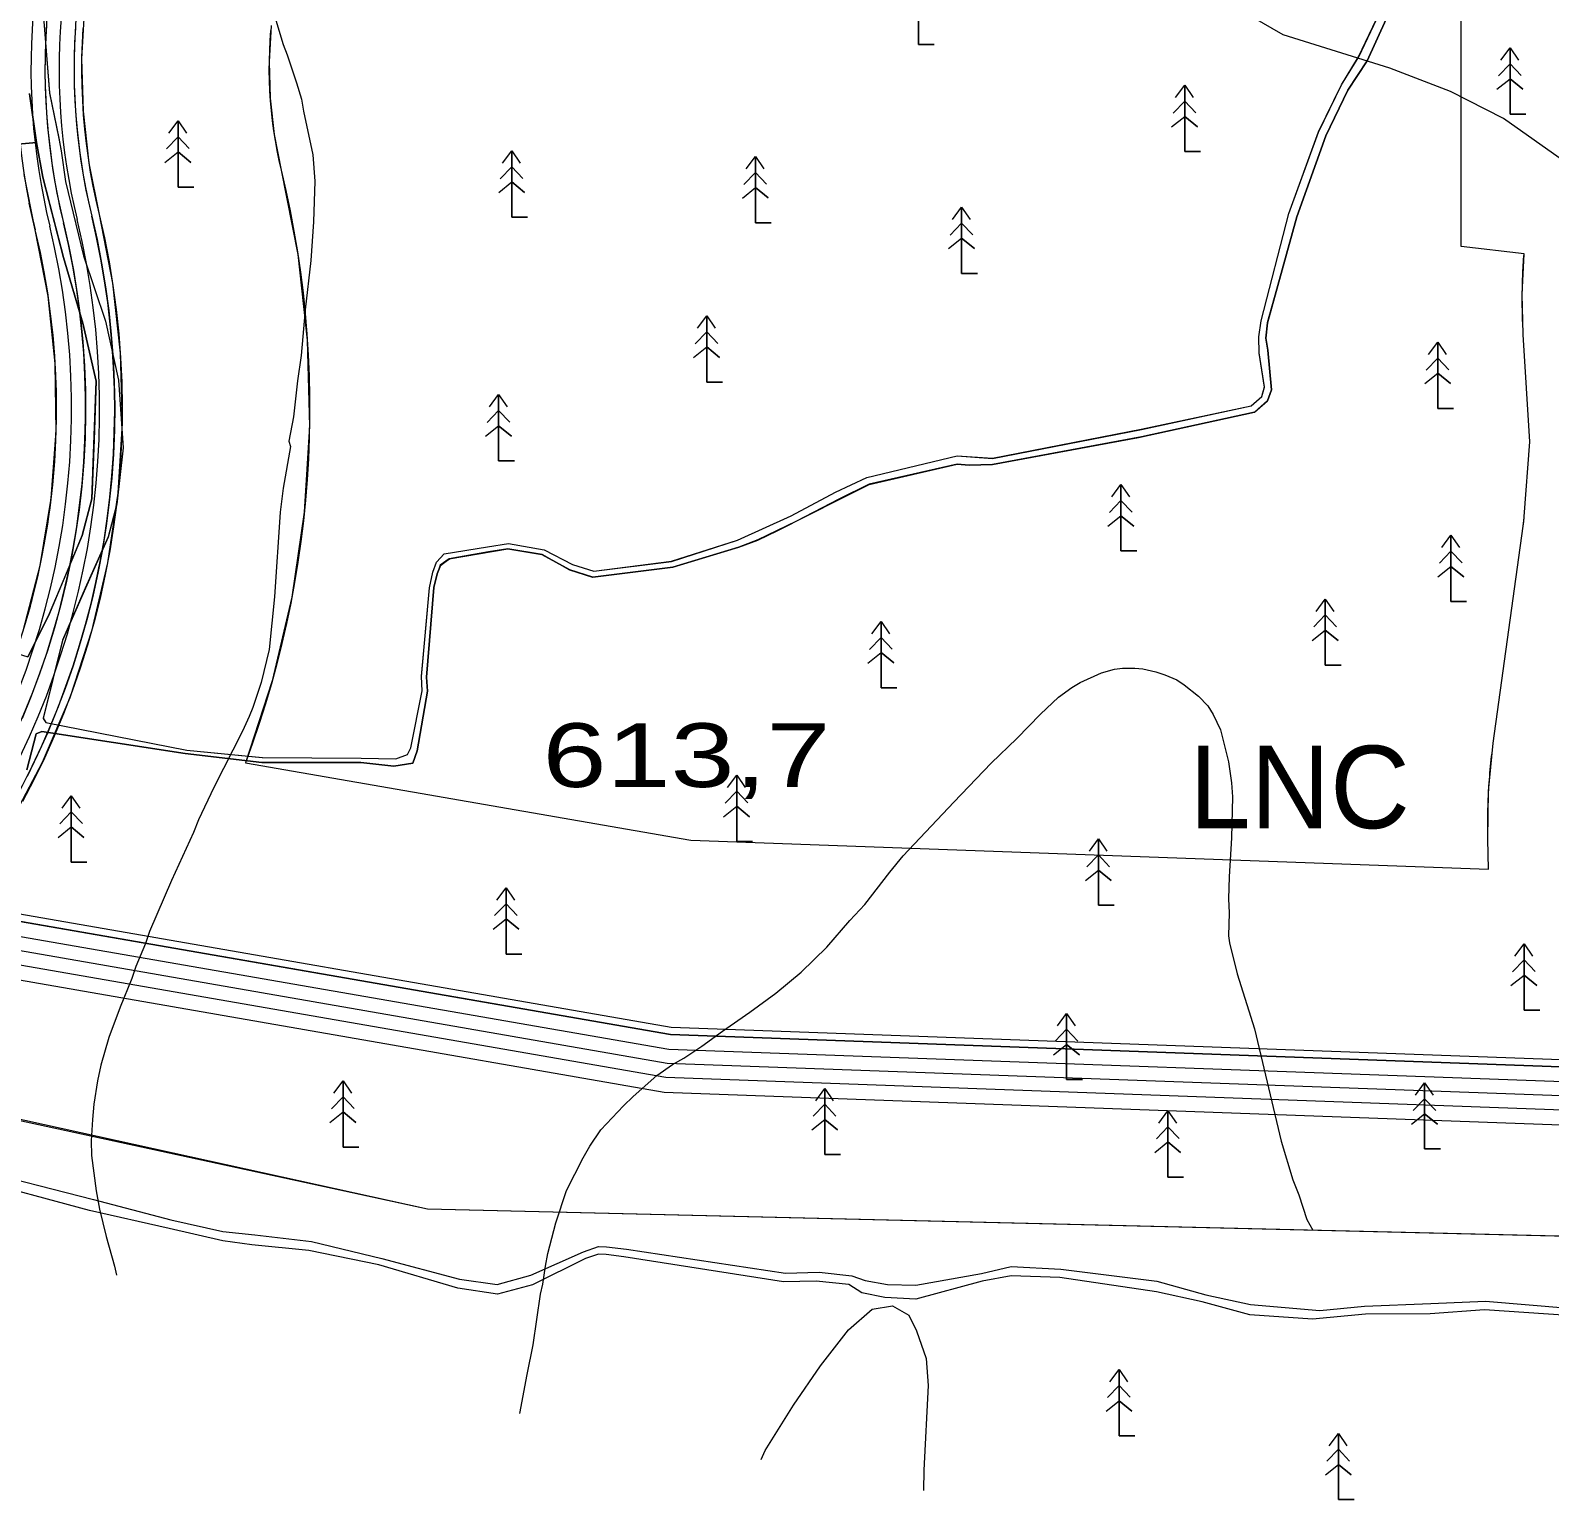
# Model space of a CAD drawing. Header units: metres. Extents: x 532950 to 537618, y 1849954 to 1853119.
# Drawn here: x 534192.4 to 534597.6, y 1850297.9 to 1850689.7 of the extents above; entities that cross this region are included whole.
import ezdxf

# ---------------------------------------------------------------- set-up
doc = ezdxf.new("R2010")
doc.units = ezdxf.units.M
doc.header["$LTSCALE"] = 3.1
for name, color, linetype, lineweight in [('11', 7, 'Continuous', 13), ('31', 7, 'Continuous', 13), ('46', 7, 'Continuous', 13), ('52', 7, 'Continuous', 13), ('53', 7, 'Continuous', 13), ('54', 7, 'Continuous', 13), ('55', 7, 'Continuous', 13), ('58', 7, 'Continuous', 13), ('60', 7, 'Continuous', 13)]:
    doc.layers.add(name, color=color, linetype=linetype, lineweight=lineweight)

msp = doc.modelspace()

# ---------------------------------------------------------------- linework, layer by layer
at = {"layer": '11'}
for points in [[(534196.62, 1850690.9), (534196.41, 1850686.83), (534196.29, 1850682.76), (534196.26, 1850678.69), (534196.33, 1850674.62), (534196.5, 1850670.55), (534196.76, 1850666.49), (534197.11, 1850662.43), (534197.55, 1850658.39), (534198.1, 1850654.35), (534198.73, 1850650.33), (534199.46, 1850646.32), (534200.28, 1850642.34), (534201.19, 1850638.37), (534202.61, 1850632.1), (534203.83, 1850625.8), (534204.86, 1850619.46), (534205.7, 1850613.09), (534206.34, 1850606.7), (534206.79, 1850600.29), (534207.04, 1850593.87), (534207.09, 1850587.45), (534206.95, 1850581.03), (534206.61, 1850574.62), (534206.08, 1850568.22), (534205.35, 1850561.84), (534204.42, 1850555.48), (534203.3, 1850549.15), (534201.99, 1850542.87), (534200.49, 1850536.62), (534198.8, 1850530.43), (534196.91, 1850524.29), (534194.84, 1850518.21), (534192.59, 1850512.19), (534190.15, 1850506.25)], [(534644.88, 1850403.96), (534362.25, 1850414.19), (534159.5, 1850449.49)]]:
    msp.add_lwpolyline(points, dxfattribs=at)
at = {"layer": '31'}
for points in [[(534262.34, 1850837.19), (534221.5, 1850749.54), (534216.15, 1850736.67), (534211.9, 1850723.4), (534208.79, 1850709.82), (534206.82, 1850696.02), (534206.03, 1850682.11), (534206.41, 1850668.18), (534207.96, 1850654.33), (534210.67, 1850640.66), (534214.3, 1850622.3), (534216.35, 1850603.69), (534216.81, 1850584.97), (534215.68, 1850566.28), (534212.96, 1850547.75), (534208.68, 1850529.53), (534202.86, 1850511.73), (534195.54, 1850494.5), (534186.79, 1850477.94)], [(534256.58, 1850691.07), (534256.02, 1850681.36), (534256.29, 1850671.64), (534257.37, 1850661.98), (534259.26, 1850652.44), (534263.71, 1850629.93), (534266.23, 1850607.12), (534266.81, 1850584.19), (534265.43, 1850561.28), (534262.11, 1850538.58), (534256.88, 1850516.24), (534249.77, 1850494.42), (534368.48, 1850473.75), (534581.32, 1850466.05), (534581.12, 1850474.06), (534581.32, 1850486.88), (534582.56, 1850499.63), (534590.52, 1850557.5), (534590.68, 1850558.79), (534590.8, 1850560.08), (534592.27, 1850580.03), (534590.57, 1850608.66), (534590.29, 1850619.4), (534590.75, 1850630.14), (534573.98, 1850632.08), (534573.98, 1850749.34)], [(534590.6, 1850558.12), (534590.62, 1850558.21), (534590.63, 1850558.3), (534590.64, 1850558.39), (534590.65, 1850558.48), (534590.66, 1850558.57), (534590.67, 1850558.66), (534590.68, 1850558.74), (534590.69, 1850558.83), (534590.69, 1850558.92), (534590.7, 1850559.01), (534590.71, 1850559.1), (534590.72, 1850559.19), (534590.73, 1850559.28), (534590.74, 1850559.37), (534590.75, 1850559.46), (534590.75, 1850559.55), (534590.76, 1850559.63), (534590.77, 1850559.72), (534590.78, 1850559.81), (534590.78, 1850559.9), (534590.79, 1850559.99), (534590.8, 1850560.08), (534592.27, 1850580.03), (534590.57, 1850608.66), (534590.53, 1850609.4), (534590.49, 1850610.14), (534590.45, 1850610.88), (534590.42, 1850611.62), (534590.39, 1850612.36), (534590.37, 1850613.1), (534590.35, 1850613.85), (534590.33, 1850614.59), (534590.31, 1850615.33), (534590.3, 1850616.07), (534590.29, 1850616.81), (534590.29, 1850617.55), (534590.29, 1850618.29), (534590.29, 1850619.03), (534590.3, 1850619.77), (534590.31, 1850620.52), (534590.32, 1850621.26), (534590.34, 1850622), (534590.36, 1850622.74), (534590.38, 1850623.48), (534590.41, 1850624.22), (534590.44, 1850624.96), (534590.47, 1850625.7), (534590.51, 1850626.44), (534590.55, 1850627.18), (534590.59, 1850627.92), (534590.64, 1850628.66), (534590.69, 1850629.4), (534590.75, 1850630.14), (534573.98, 1850632.08), (534573.98, 1850749.34)], [(534206.35, 1850690.27), (534206.15, 1850686.43), (534206.04, 1850682.59), (534206.01, 1850678.75), (534206.08, 1850674.9), (534206.23, 1850671.06), (534206.48, 1850667.22), (534206.81, 1850663.39), (534207.23, 1850659.57), (534207.74, 1850655.76), (534208.34, 1850651.96), (534209.03, 1850648.18), (534209.8, 1850644.41), (534210.67, 1850640.66), (534212.1, 1850634.37), (534213.34, 1850628.03), (534214.39, 1850621.66), (534215.26, 1850615.26), (534215.94, 1850608.84), (534216.43, 1850602.4), (534216.74, 1850595.95), (534216.85, 1850589.49), (534216.77, 1850583.03), (534216.5, 1850576.58), (534216.05, 1850570.14), (534215.4, 1850563.71), (534214.57, 1850557.31), (534213.54, 1850550.93), (534212.34, 1850544.59), (534210.94, 1850538.28), (534209.36, 1850532.02), (534207.6, 1850525.81), (534205.65, 1850519.65), (534203.53, 1850513.55), (534201.23, 1850507.51), (534198.75, 1850501.55), (534196.09, 1850495.66), (534193.27, 1850489.86), (534190.27, 1850484.13)], [(534256.45, 1850689.74), (534256.25, 1850687.06), (534256.11, 1850684.38), (534256.03, 1850681.7), (534256.01, 1850679.02), (534256.06, 1850676.33), (534256.17, 1850673.65), (534256.34, 1850670.97), (534256.57, 1850668.3), (534256.86, 1850665.63), (534257.22, 1850662.97), (534257.64, 1850660.32), (534258.12, 1850657.68), (534258.66, 1850655.05), (534259.26, 1850652.44), (534260.51, 1850647.04), (534261.65, 1850641.62), (534262.67, 1850636.18), (534263.59, 1850630.71), (534264.39, 1850625.23), (534265.08, 1850619.73), (534265.66, 1850614.22), (534266.12, 1850608.7), (534266.47, 1850603.17), (534266.71, 1850597.64), (534266.83, 1850592.1), (534266.84, 1850586.56), (534266.73, 1850581.02), (534266.52, 1850575.49), (534266.18, 1850569.96), (534265.74, 1850564.43), (534265.18, 1850558.92), (534264.51, 1850553.42), (534263.72, 1850547.94), (534262.82, 1850542.47), (534261.81, 1850537.02), (534260.69, 1850531.6), (534259.46, 1850526.2), (534258.12, 1850520.82), (534256.67, 1850515.48), (534255.1, 1850510.16), (534253.43, 1850504.88), (534251.65, 1850499.63), (534249.77, 1850494.42), (534368.48, 1850473.75), (534581.32, 1850466.05), (534581.12, 1850474.06), (534581.1, 1850474.95), (534581.09, 1850475.83), (534581.08, 1850476.72), (534581.07, 1850477.6), (534581.07, 1850478.48), (534581.08, 1850479.37), (534581.09, 1850480.25), (534581.1, 1850481.14), (534581.12, 1850482.02), (534581.15, 1850482.9), (534581.18, 1850483.79), (534581.21, 1850484.67), (534581.25, 1850485.55), (534581.3, 1850486.44), (534581.35, 1850487.32), (534581.4, 1850488.2), (534581.46, 1850489.08), (534581.53, 1850489.97), (534581.6, 1850490.85), (534581.67, 1850491.73), (534581.75, 1850492.61), (534581.83, 1850493.49), (534581.92, 1850494.37), (534582.01, 1850495.25), (534582.11, 1850496.13), (534582.22, 1850497), (534582.33, 1850497.88), (534582.44, 1850498.76), (534582.56, 1850499.63), (534590.52, 1850557.5), (534590.54, 1850557.59), (534590.55, 1850557.68), (534590.56, 1850557.77), (534590.57, 1850557.86), (534590.58, 1850557.95), (534590.59, 1850558.03), (534590.6, 1850558.12)], [(534179.24, 1850455.95), (534363.26, 1850423.91), (534625.04, 1850414.43)], [(534179.24, 1850455.95), (534363.26, 1850423.91), (534625.04, 1850414.43), (534625.5, 1850414.43), (534625.96, 1850414.45), (534626.41, 1850414.5), (534626.87, 1850414.58), (534627.31, 1850414.68), (534627.76, 1850414.8), (534628.19, 1850414.96), (534628.61, 1850415.13), (534629.02, 1850415.33)]]:
    msp.add_lwpolyline(points, dxfattribs=at)
at = {"layer": '46'}
for points in [[(534190.46, 1850529.58), (534194.97, 1850547.05), (534197.91, 1850564.85), (534199.26, 1850582.84), (534198.99, 1850600.89), (534197.12, 1850618.83), (534193.66, 1850636.54), (534190.71, 1850651.29)], [(534152.05, 1850407.66), (534298.25, 1850375.42), (534637.36, 1850367.35), (534637.06, 1850387), (534637, 1850387.89), (534636.87, 1850388.77), (534636.66, 1850389.64), (534636.37, 1850390.48), (534636.01, 1850391.3), (534635.57, 1850392.08), (534635.07, 1850392.82), (534634.51, 1850393.51), (534633.88, 1850394.15), (534633.2, 1850394.73), (534632.47, 1850395.25), (534631.7, 1850395.7), (534630.89, 1850396.08), (534630.05, 1850396.38), (534629.19, 1850396.61), (534628.31, 1850396.76), (534627.42, 1850396.84), (534361.44, 1850406.46), (534169.5, 1850439.89)]]:
    msp.add_lwpolyline(points, dxfattribs=at)
at = {"layer": '52'}
msp.add_line((534362.64, 1850417.93), (534171.88, 1850451.14), dxfattribs=at)
for points in [[(534630.36, 1850400.73), (534361.86, 1850410.45), (534166.93, 1850444.39)], [(534628.21, 1850408.31), (534362.64, 1850417.93)]]:
    msp.add_lwpolyline(points, dxfattribs=at)
for centre, radius, start, end in [((534371.5, 1850679.64), 178.99, 155.0158, 193.6218), ((534371.5, 1850679.64), 171.49, 155.0158, 193.6218), ((533997.06, 1850588.9), 213.79, 323.1399, 13.6218), ((533997.06, 1850588.9), 206.29, 322.6619, 13.6218)]:
    msp.add_arc(centre, radius, start, end, dxfattribs=at)
at = {"layer": '53'}
msp.add_line((534363.06, 1850421.91), (534178.89, 1850453.98), dxfattribs=at)
for points in [[(534627.42, 1850396.84), (534361.44, 1850406.46), (534169.5, 1850439.89)], [(534627.42, 1850396.84), (534361.44, 1850406.46), (534169.5, 1850439.89)], [(534624.97, 1850412.43), (534363.06, 1850421.91)], [(534152.05, 1850407.66), (534298.25, 1850375.42), (534637.36, 1850367.35)]]:
    msp.add_lwpolyline(points, dxfattribs=at)
for centre, radius, start, end in [((534371.5, 1850679.64), 182.99, 155.0158, 193.6218), ((534371.5, 1850679.64), 167.49, 155.0158, 193.6218), ((533997.06, 1850588.9), 217.79, 324.7985, 13.6218), ((533997.06, 1850588.9), 202.29, 322.4981, 13.6218)]:
    msp.add_arc(centre, radius, start, end, dxfattribs=at)
at = {"layer": '54'}
for centre, radius, start, end in [((534371.5, 1850679.64), 175.24, 155.0158, 193.6218), ((533997.06, 1850588.9), 210.04, 322.8111, 13.6218)]:
    msp.add_arc(centre, radius, start, end, dxfattribs=at)
at = {"layer": '55'}
for p, q in [((534429.25, 1850703.59), (534429.25, 1850685.92)), ((534429.25, 1850685.92), (534433.45, 1850685.92)), ((534587.02, 1850685.09), (534587.02, 1850667.42)), ((534583.96, 1850677.65), (534587.02, 1850680.85)), ((534590, 1850677.71), (534587.02, 1850680.85)), ((534500.25, 1850675.09), (534500.25, 1850657.42)), ((534583.54, 1850674.02), (534587.02, 1850676.8)), ((534590.43, 1850674.03), (534587.02, 1850676.8)), ((534497.19, 1850667.65), (534500.25, 1850670.84)), ((534503.23, 1850667.71), (534500.25, 1850670.84)), ((534496.77, 1850664.02), (534500.25, 1850666.8)), ((534503.66, 1850664.03), (534500.25, 1850666.8)), ((534587.02, 1850667.42), (534591.22, 1850667.42)), ((534231.75, 1850665.59), (534231.75, 1850647.92)), ((534228.69, 1850658.15), (534231.75, 1850661.34)), ((534234.73, 1850658.21), (534231.75, 1850661.34)), ((534228.27, 1850654.52), (534231.75, 1850657.3)), ((534235.16, 1850654.53), (534231.75, 1850657.3)), ((534320.75, 1850657.59), (534320.75, 1850639.92)), ((534385.75, 1850656.09), (534385.75, 1850638.42)), ((534500.25, 1850657.42), (534504.45, 1850657.42)), ((534317.69, 1850650.15), (534320.75, 1850653.34)), ((534323.73, 1850650.21), (534320.75, 1850653.34)), ((534382.69, 1850648.65), (534385.75, 1850651.84)), ((534388.73, 1850648.71), (534385.75, 1850651.84)), ((534231.75, 1850647.92), (534235.95, 1850647.92)), ((534317.27, 1850646.52), (534320.75, 1850649.3)), ((534324.16, 1850646.53), (534320.75, 1850649.3)), ((534382.27, 1850645.02), (534385.75, 1850647.8)), ((534389.16, 1850645.03), (534385.75, 1850647.8)), ((534440.75, 1850642.59), (534440.75, 1850624.92)), ((534320.75, 1850639.92), (534324.95, 1850639.92)), ((534385.75, 1850638.42), (534389.95, 1850638.42)), ((534437.69, 1850635.15), (534440.75, 1850638.34)), ((534443.73, 1850635.21), (534440.75, 1850638.34)), ((534437.27, 1850631.52), (534440.75, 1850634.3)), ((534444.16, 1850631.53), (534440.75, 1850634.3)), ((534440.75, 1850624.92), (534444.95, 1850624.92)), ((534372.75, 1850613.59), (534372.75, 1850595.92)), ((534369.69, 1850606.15), (534372.75, 1850609.34)), ((534375.73, 1850606.21), (534372.75, 1850609.34)), ((534567.75, 1850606.59), (534567.75, 1850588.92)), ((534369.27, 1850602.52), (534372.75, 1850605.3)), ((534376.16, 1850602.53), (534372.75, 1850605.3)), ((534564.69, 1850599.15), (534567.75, 1850602.34)), ((534570.73, 1850599.21), (534567.75, 1850602.34)), ((534564.27, 1850595.52), (534567.75, 1850598.3)), ((534571.16, 1850595.53), (534567.75, 1850598.3)), ((534372.75, 1850595.92), (534376.95, 1850595.92)), ((534317.25, 1850592.59), (534317.25, 1850574.92)), ((534314.19, 1850585.15), (534317.25, 1850588.34)), ((534320.23, 1850585.21), (534317.25, 1850588.34)), ((534567.75, 1850588.92), (534571.95, 1850588.92)), ((534313.77, 1850581.52), (534317.25, 1850584.3)), ((534320.66, 1850581.53), (534317.25, 1850584.3)), ((534317.25, 1850574.92), (534321.45, 1850574.92)), ((534483.25, 1850568.59), (534483.25, 1850550.92)), ((534480.19, 1850561.15), (534483.25, 1850564.34)), ((534486.23, 1850561.21), (534483.25, 1850564.34)), ((534479.77, 1850557.52), (534483.25, 1850560.3)), ((534486.66, 1850557.53), (534483.25, 1850560.3)), ((534571.25, 1850555.09), (534571.25, 1850537.42)), ((534483.25, 1850550.92), (534487.45, 1850550.92)), ((534568.19, 1850547.65), (534571.25, 1850550.84)), ((534574.23, 1850547.71), (534571.25, 1850550.84)), ((534567.77, 1850544.02), (534571.25, 1850546.8)), ((534574.66, 1850544.03), (534571.25, 1850546.8)), ((534537.75, 1850538.09), (534537.75, 1850520.42)), ((534571.25, 1850537.42), (534575.45, 1850537.42)), ((534534.69, 1850530.65), (534537.75, 1850533.84)), ((534540.73, 1850530.71), (534537.75, 1850533.84)), ((534419.25, 1850532.09), (534419.25, 1850514.42)), ((534534.27, 1850527.02), (534537.75, 1850529.8)), ((534541.16, 1850527.03), (534537.75, 1850529.8)), ((534416.19, 1850524.65), (534419.25, 1850527.84)), ((534422.23, 1850524.71), (534419.25, 1850527.84)), ((534415.77, 1850521.02), (534419.25, 1850523.8)), ((534422.66, 1850521.03), (534419.25, 1850523.8)), ((534537.75, 1850520.42), (534541.95, 1850520.42)), ((534419.25, 1850514.42), (534423.45, 1850514.42)), ((534380.75, 1850491.09), (534380.75, 1850473.42)), ((534203.25, 1850485.59), (534203.25, 1850467.92)), ((534377.69, 1850483.65), (534380.75, 1850486.84)), ((534383.73, 1850483.71), (534380.75, 1850486.84)), ((534200.19, 1850478.15), (534203.25, 1850481.34)), ((534206.23, 1850478.21), (534203.25, 1850481.34)), ((534377.27, 1850480.02), (534380.75, 1850482.8)), ((534384.16, 1850480.03), (534380.75, 1850482.8)), ((534199.77, 1850474.52), (534203.25, 1850477.3)), ((534206.66, 1850474.53), (534203.25, 1850477.3)), ((534380.75, 1850473.42), (534384.95, 1850473.42)), ((534477.25, 1850474.09), (534477.25, 1850456.42)), ((534203.25, 1850467.92), (534207.45, 1850467.92)), ((534474.19, 1850466.65), (534477.25, 1850469.84)), ((534480.23, 1850466.71), (534477.25, 1850469.84)), ((534473.77, 1850463.02), (534477.25, 1850465.8)), ((534480.66, 1850463.03), (534477.25, 1850465.8)), ((534319.25, 1850461.09), (534319.25, 1850443.42)), ((534316.19, 1850453.65), (534319.25, 1850456.84)), ((534322.23, 1850453.71), (534319.25, 1850456.84)), ((534477.25, 1850456.42), (534481.45, 1850456.42)), ((534315.77, 1850450.02), (534319.25, 1850452.8)), ((534322.66, 1850450.03), (534319.25, 1850452.8)), ((534590.75, 1850446.09), (534590.75, 1850428.42)), ((534319.25, 1850443.42), (534323.45, 1850443.42)), ((534587.69, 1850438.65), (534590.75, 1850441.84)), ((534593.73, 1850438.71), (534590.75, 1850441.84)), ((534587.27, 1850435.02), (534590.75, 1850437.8)), ((534594.16, 1850435.03), (534590.75, 1850437.8)), ((534468.75, 1850427.59), (534468.75, 1850409.92)), ((534590.75, 1850428.42), (534594.95, 1850428.42)), ((534465.69, 1850420.15), (534468.75, 1850423.34)), ((534471.73, 1850420.21), (534468.75, 1850423.34)), ((534465.27, 1850416.52), (534468.75, 1850419.3)), ((534472.16, 1850416.53), (534468.75, 1850419.3)), ((534275.75, 1850409.59), (534275.75, 1850391.92)), ((534404.25, 1850407.59), (534404.25, 1850389.92)), ((534468.75, 1850409.92), (534472.95, 1850409.92)), ((534564.25, 1850409.09), (534564.25, 1850391.42)), ((534272.69, 1850402.15), (534275.75, 1850405.34)), ((534278.73, 1850402.21), (534275.75, 1850405.34)), ((534401.19, 1850400.15), (534404.25, 1850403.34)), ((534407.23, 1850400.21), (534404.25, 1850403.34)), ((534561.19, 1850401.65), (534564.25, 1850404.84)), ((534567.23, 1850401.71), (534564.25, 1850404.84)), ((534272.27, 1850398.52), (534275.75, 1850401.3)), ((534279.16, 1850398.53), (534275.75, 1850401.3)), ((534400.77, 1850396.52), (534404.25, 1850399.3)), ((534407.66, 1850396.53), (534404.25, 1850399.3)), ((534495.75, 1850401.59), (534495.75, 1850383.92)), ((534560.77, 1850398.02), (534564.25, 1850400.8)), ((534567.66, 1850398.03), (534564.25, 1850400.8)), ((534492.69, 1850394.15), (534495.75, 1850397.34)), ((534498.73, 1850394.21), (534495.75, 1850397.34)), ((534275.75, 1850391.92), (534279.95, 1850391.92)), ((534492.27, 1850390.52), (534495.75, 1850393.3)), ((534499.16, 1850390.53), (534495.75, 1850393.3)), ((534564.25, 1850391.42), (534568.45, 1850391.42)), ((534404.25, 1850389.92), (534408.45, 1850389.92)), ((534495.75, 1850383.92), (534499.95, 1850383.92)), ((534482.75, 1850332.59), (534482.75, 1850314.92)), ((534479.69, 1850325.15), (534482.75, 1850328.34)), ((534485.73, 1850325.21), (534482.75, 1850328.34)), ((534479.27, 1850321.52), (534482.75, 1850324.3)), ((534486.16, 1850321.53), (534482.75, 1850324.3)), ((534482.75, 1850314.92), (534486.95, 1850314.92)), ((534541.25, 1850315.59), (534541.25, 1850297.92)), ((534538.19, 1850308.15), (534541.25, 1850311.34)), ((534544.23, 1850308.21), (534541.25, 1850311.34)), ((534537.77, 1850304.52), (534541.25, 1850307.3)), ((534544.66, 1850304.53), (534541.25, 1850307.3)), ((534541.25, 1850297.92), (534545.45, 1850297.92))]:
    msp.add_line(p, q, dxfattribs=at)
for points in [[(534237.23, 1850772.44), (534231.32, 1850765.91), (534229.11, 1850763.93), (534217.14, 1850755.89), (534209.61, 1850747.17), (534208.65, 1850745.27), (534204.8, 1850737.33), (534198.25, 1850711.74), (534195.91, 1850698.79), (534195.97, 1850692.11), (534197.44, 1850673.05), (534199.94, 1850660.96)], [(534559.05, 1850703.93), (534548.88, 1850681.65), (534543.75, 1850673.85), (534537.92, 1850661.68), (534530.14, 1850640.04), (534522.29, 1850611.75), (534521.91, 1850607.68), (534522.45, 1850604.47), (534523.38, 1850593.9), (534522.33, 1850591), (534518.85, 1850587.9), (534488.73, 1850581.36), (534449.01, 1850573.97), (534442.78, 1850573.82), (534439.53, 1850574.07), (534416.07, 1850568.69), (534408.04, 1850564.69), (534396.7, 1850558.84), (534386.41, 1850553.84), (534381.31, 1850551.9), (534363.72, 1850546.6), (534342.37, 1850543.87), (534336.24, 1850545.85), (534328.82, 1850549.99), (534319.74, 1850551.49), (534314.58, 1850550.68), (534304.1, 1850548.76), (534301.7, 1850547.09), (534300.88, 1850544.84), (534299.95, 1850541.18), (534297.97, 1850517.27), (534298.29, 1850513.57), (534295.51, 1850497.6), (534294.37, 1850494.3), (534289.3, 1850493.51), (534280.49, 1850494.51), (534254.12, 1850494.51), (534233.61, 1850496.85), (534195.38, 1850502.79), (534193.93, 1850502.14), (534191.42, 1850492.54)], [(534559.06, 1850703.9), (534548.89, 1850681.62), (534543.76, 1850673.82), (534537.93, 1850661.65), (534530.15, 1850640.01), (534522.3, 1850611.72), (534521.92, 1850607.65), (534522.46, 1850604.44), (534523.39, 1850593.87), (534522.34, 1850590.97), (534518.86, 1850587.87), (534488.74, 1850581.33), (534449.02, 1850573.94), (534442.79, 1850573.79), (534439.54, 1850574.04), (534416.08, 1850568.66), (534408.05, 1850564.66), (534396.71, 1850558.81), (534386.42, 1850553.81), (534381.32, 1850551.87), (534363.73, 1850546.57), (534342.38, 1850543.84), (534336.25, 1850545.82), (534328.83, 1850549.96), (534319.75, 1850551.46), (534314.59, 1850550.65), (534304.11, 1850548.73), (534301.71, 1850547.06), (534300.89, 1850544.81), (534299.96, 1850541.15), (534297.98, 1850517.24), (534298.3, 1850513.54), (534295.52, 1850497.57), (534294.38, 1850494.27), (534289.31, 1850493.48), (534280.5, 1850494.48), (534254.13, 1850494.48), (534233.62, 1850496.82), (534195.39, 1850502.76), (534193.94, 1850502.11), (534191.43, 1850492.51)], [(534191.43, 1850492.51), (534193.93, 1850502.14), (534195.38, 1850502.79), (534233.61, 1850496.85), (534254.13, 1850494.48), (534280.49, 1850494.51), (534289.31, 1850493.48), (534294.38, 1850494.27), (534295.52, 1850497.57), (534298.3, 1850513.54), (534297.98, 1850517.24), (534299.96, 1850541.15), (534300.89, 1850544.81), (534301.71, 1850547.06), (534304.1, 1850548.76), (534311.93, 1850550.1), (534319.75, 1850551.46), (534328.82, 1850549.99), (534336.24, 1850545.85), (534342.37, 1850543.87), (534353.05, 1850545.21), (534363.73, 1850546.57), (534381.32, 1850551.87), (534386.42, 1850553.81), (534391.56, 1850556.31), (534408.05, 1850564.66), (534416.08, 1850568.66), (534439.54, 1850574.04), (534442.79, 1850573.79), (534449.02, 1850573.94), (534487.93, 1850581.18), (534518.85, 1850587.9), (534522.34, 1850590.97), (534523.39, 1850593.87), (534522.46, 1850604.44), (534521.92, 1850607.65), (534522.3, 1850611.72), (534530.15, 1850640.01), (534537.93, 1850661.65), (534543.76, 1850673.82), (534548.89, 1850681.62), (534559.06, 1850703.9)], [(534559.06, 1850703.9), (534548.89, 1850681.62), (534543.76, 1850673.82), (534537.93, 1850661.65), (534530.15, 1850640.01), (534522.3, 1850611.72), (534521.92, 1850607.65), (534522.46, 1850604.44), (534523.39, 1850593.87), (534522.34, 1850590.97), (534518.86, 1850587.87), (534488.74, 1850581.33), (534449.02, 1850573.94), (534442.79, 1850573.79), (534439.54, 1850574.04), (534416.08, 1850568.66), (534408.05, 1850564.66), (534396.71, 1850558.81), (534386.42, 1850553.81), (534381.32, 1850551.87), (534363.73, 1850546.57), (534342.38, 1850543.84), (534336.25, 1850545.82), (534328.83, 1850549.96), (534319.75, 1850551.46), (534314.59, 1850550.65), (534304.11, 1850548.73), (534301.71, 1850547.06), (534300.89, 1850544.81), (534299.96, 1850541.15), (534297.98, 1850517.24), (534298.3, 1850513.54), (534295.52, 1850497.57), (534294.38, 1850494.27), (534289.31, 1850493.48), (534280.5, 1850494.48), (534254.13, 1850494.48), (534233.62, 1850496.82), (534195.39, 1850502.76), (534193.94, 1850502.11), (534191.43, 1850492.51)], [(534199.94, 1850660.96), (534200.56, 1850657.6), (534201.72, 1850649.44), (534206.51, 1850629.62), (534212.42, 1850612.18), (534215.89, 1850596.46), (534217.07, 1850578.42), (534215.44, 1850563.45), (534213.11, 1850554.63), (534207.02, 1850540.98), (534200.95, 1850527.08), (534195.79, 1850506.29), (534196.47, 1850505.18), (534234.1, 1850497.82), (534254.23, 1850495.83), (534280.59, 1850495.67), (534289.8, 1850495.46), (534292.97, 1850496.65), (534293.86, 1850498.42), (534296.84, 1850513.6), (534296.69, 1850517.48), (534298.78, 1850541.11), (534299.69, 1850545.25), (534300.68, 1850547.93), (534302.72, 1850550.16), (534314.25, 1850552.04), (534319.87, 1850552.91), (534329.43, 1850551.19), (534336.98, 1850547.31), (534342.64, 1850545.54), (534363.33, 1850548.16), (534381, 1850553.82), (534395.26, 1850560.26), (534407.11, 1850566.58), (534415.46, 1850570.48), (534439.57, 1850576.29), (534448.96, 1850575.61), (534488.68, 1850583.36), (534517.97, 1850589.63), (534520.84, 1850592.1), (534521.53, 1850594.63), (534520.07, 1850603.7), (534519.99, 1850608.04), (534520.62, 1850612.3), (534527.99, 1850640.89), (534535.93, 1850662.63), (534542.06, 1850675.25), (534546.65, 1850682.68), (534557.08, 1850704.73)], [(534195.98, 1850692.08), (534197.45, 1850673.02), (534199.95, 1850660.93), (534200.57, 1850657.57), (534201.73, 1850649.41), (534206.52, 1850629.59), (534212.43, 1850612.15), (534215.9, 1850596.43), (534217.08, 1850578.39), (534215.45, 1850563.42), (534213.12, 1850554.6), (534207.03, 1850540.95), (534200.96, 1850527.05), (534195.8, 1850506.26), (534196.48, 1850505.15), (534234.11, 1850497.79), (534254.24, 1850495.8), (534280.6, 1850495.64), (534289.81, 1850495.43), (534292.98, 1850496.62), (534293.87, 1850498.39), (534296.85, 1850513.57), (534296.7, 1850517.45), (534298.79, 1850541.08), (534299.7, 1850545.22), (534300.69, 1850547.9), (534302.73, 1850550.13), (534314.26, 1850552.01), (534319.88, 1850552.88), (534329.44, 1850551.16), (534336.99, 1850547.28), (534342.65, 1850545.51), (534363.34, 1850548.13), (534381.01, 1850553.79), (534395.27, 1850560.23), (534407.12, 1850566.55), (534415.47, 1850570.45), (534439.58, 1850576.26), (534448.97, 1850575.58), (534488.69, 1850583.33), (534517.98, 1850589.6), (534520.85, 1850592.07), (534521.54, 1850594.6), (534520.08, 1850603.67), (534520, 1850608.01), (534520.63, 1850612.27), (534528, 1850640.86), (534535.94, 1850662.6), (534542.07, 1850675.22), (534546.66, 1850682.65), (534557.09, 1850704.7)], [(534195.98, 1850692.08), (534197.45, 1850673.02), (534199.95, 1850660.93), (534200.57, 1850657.57), (534201.73, 1850649.41), (534206.52, 1850629.59), (534212.43, 1850612.15), (534215.9, 1850596.43), (534217.08, 1850578.39), (534215.45, 1850563.42), (534213.12, 1850554.6), (534207.03, 1850540.95), (534200.96, 1850527.05), (534195.8, 1850506.26), (534196.48, 1850505.15), (534234.11, 1850497.79), (534254.24, 1850495.8), (534280.6, 1850495.64), (534289.81, 1850495.43), (534292.98, 1850496.62), (534293.87, 1850498.39), (534296.85, 1850513.57), (534296.7, 1850517.45), (534298.79, 1850541.08), (534299.7, 1850545.22), (534300.69, 1850547.9), (534302.73, 1850550.13), (534314.26, 1850552.01), (534319.88, 1850552.88), (534329.44, 1850551.16), (534336.99, 1850547.28), (534342.65, 1850545.51), (534363.34, 1850548.13), (534381.01, 1850553.79), (534395.27, 1850560.23), (534407.12, 1850566.55), (534415.47, 1850570.45), (534439.58, 1850576.26), (534448.97, 1850575.58), (534488.69, 1850583.33), (534517.98, 1850589.6), (534520.85, 1850592.07), (534521.54, 1850594.6), (534520.08, 1850603.67), (534520, 1850608.01), (534520.63, 1850612.27), (534528, 1850640.86), (534535.94, 1850662.6), (534542.07, 1850675.22), (534546.66, 1850682.65), (534557.09, 1850704.7)], [(534433.45, 1850685.92), (534429.25, 1850685.92), (534429.25, 1850703.59)], [(534734.15, 1850551.53), (534715.03, 1850547.63), (534694.48, 1850552.61), (534680.79, 1850560.59), (534664.6, 1850574.11), (534655.5, 1850584.59), (534633.76, 1850616.81), (534626.68, 1850626.47), (534615.33, 1850639.64), (534601.61, 1850654.65), (534585.24, 1850666.23), (534571.12, 1850673.41), (534554.98, 1850679.69), (534526.48, 1850688.58), (534510.16, 1850698.03)], [(534257.56, 1850693.3), (534259.8, 1850686), (534260.87, 1850683.25), (534263.38, 1850675.75), (534264.65, 1850671.34), (534265.17, 1850668.16), (534267.71, 1850656.58), (534268.23, 1850649.55), (534267.92, 1850638.69), (534267.17, 1850628.37), (534265.7, 1850615.2), (534264.58, 1850603.04), (534263.62, 1850596.31)], [(534584.59, 1850681.8), (534587.02, 1850685.09), (534589.29, 1850681.8)], [(534584.59, 1850681.8), (534587.02, 1850685.09), (534589.29, 1850681.8)], [(534591.22, 1850667.42), (534587.02, 1850667.42), (534587.02, 1850685.09)], [(534583.96, 1850677.65), (534587.02, 1850680.85), (534590, 1850677.71)], [(534497.82, 1850671.8), (534500.25, 1850675.09), (534502.52, 1850671.8)], [(534497.82, 1850671.8), (534500.25, 1850675.09), (534502.52, 1850671.8)], [(534504.45, 1850657.42), (534500.25, 1850657.42), (534500.25, 1850675.09)], [(534583.54, 1850674.02), (534587.02, 1850676.8), (534590.43, 1850674.03)], [(534136.8, 1850654.64), (534193.98, 1850659.82), (534192.14, 1850672.87)], [(534136.81, 1850654.61), (534193.99, 1850659.79), (534192.15, 1850672.84)], [(534136.81, 1850654.61), (534193.99, 1850659.79), (534192.15, 1850672.84)], [(534192.15, 1850672.84), (534193.99, 1850659.82), (534195.65, 1850650.56), (534198.44, 1850639.84), (534201.23, 1850629.12), (534206.33, 1850611.66), (534209.94, 1850596.17), (534209.35, 1850580.51), (534208.77, 1850564.84), (534206.17, 1850555.04), (534197.16, 1850533.6), (534191.7, 1850522.66)], [(534497.19, 1850667.65), (534500.25, 1850670.84), (534503.23, 1850667.71)], [(534496.77, 1850664.02), (534500.25, 1850666.8), (534503.66, 1850664.03)], [(534229.32, 1850662.3), (534231.75, 1850665.59), (534234.02, 1850662.3)], [(534229.32, 1850662.3), (534231.75, 1850665.59), (534234.02, 1850662.3)], [(534235.95, 1850647.92), (534231.75, 1850647.92), (534231.75, 1850665.59)], [(534228.69, 1850658.15), (534231.75, 1850661.34), (534234.73, 1850658.21)], [(534228.27, 1850654.52), (534231.75, 1850657.3), (534235.16, 1850654.53)], [(534318.32, 1850654.3), (534320.75, 1850657.59), (534323.02, 1850654.3)], [(534318.32, 1850654.3), (534320.75, 1850657.59), (534323.02, 1850654.3)], [(534324.95, 1850639.92), (534320.75, 1850639.92), (534320.75, 1850657.59)], [(534383.32, 1850652.8), (534385.75, 1850656.09), (534388.02, 1850652.8)], [(534383.32, 1850652.8), (534385.75, 1850656.09), (534388.02, 1850652.8)], [(534389.95, 1850638.42), (534385.75, 1850638.42), (534385.75, 1850656.09)], [(534317.69, 1850650.15), (534320.75, 1850653.34), (534323.73, 1850650.21)], [(534382.69, 1850648.65), (534385.75, 1850651.84), (534388.73, 1850648.71)], [(534317.27, 1850646.52), (534320.75, 1850649.3), (534324.16, 1850646.53)], [(534382.27, 1850645.02), (534385.75, 1850647.8), (534389.16, 1850645.03)], [(534438.32, 1850639.3), (534440.75, 1850642.59), (534443.02, 1850639.3)], [(534438.32, 1850639.3), (534440.75, 1850642.59), (534443.02, 1850639.3)], [(534444.95, 1850624.92), (534440.75, 1850624.92), (534440.75, 1850642.59)], [(534437.69, 1850635.15), (534440.75, 1850638.34), (534443.73, 1850635.21)], [(534437.27, 1850631.52), (534440.75, 1850634.3), (534444.16, 1850631.53)], [(534370.32, 1850610.3), (534372.75, 1850613.59), (534375.02, 1850610.3)], [(534370.32, 1850610.3), (534372.75, 1850613.59), (534375.02, 1850610.3)], [(534376.95, 1850595.92), (534372.75, 1850595.92), (534372.75, 1850613.59)], [(534369.69, 1850606.15), (534372.75, 1850609.34), (534375.73, 1850606.21)], [(534565.32, 1850603.3), (534567.75, 1850606.59), (534570.02, 1850603.3)], [(534565.32, 1850603.3), (534567.75, 1850606.59), (534570.02, 1850603.3)], [(534571.95, 1850588.92), (534567.75, 1850588.92), (534567.75, 1850606.59)], [(534369.27, 1850602.52), (534372.75, 1850605.3), (534376.16, 1850602.53)], [(534564.69, 1850599.15), (534567.75, 1850602.34), (534570.73, 1850599.21)], [(534564.27, 1850595.52), (534567.75, 1850598.3), (534571.16, 1850595.53)], [(534263.62, 1850596.31), (534262.55, 1850586.67), (534261.33, 1850580.15), (534261.74, 1850578.76), (534259.77, 1850567.69), (534259.02, 1850561.22), (534257.52, 1850538.67), (534256.04, 1850524.65), (534253.9, 1850515.85), (534251.73, 1850509.2), (534250.71, 1850506.79), (534248.92, 1850502.84), (534241.31, 1850487.81), (534237.22, 1850479.24), (534235.85, 1850475.82), (534230, 1850463.06), (534224.13, 1850449.46), (534223.1, 1850446.21), (534220.5, 1850440.11), (534219.46, 1850436.85), (534216.33, 1850429.24), (534213.26, 1850421.16), (534211.18, 1850413.81), (534210.26, 1850409.6), (534209.25, 1850403.34), (534208.91, 1850399.33), (534208.54, 1850393.64), (534208.68, 1850389.68), (534209.87, 1850380.22), (534210.84, 1850375.41), (534212.6, 1850368.05), (534214.8, 1850360.15), (534215.36, 1850357.74)], [(534314.82, 1850589.3), (534317.25, 1850592.59), (534319.52, 1850589.3)], [(534314.82, 1850589.3), (534317.25, 1850592.59), (534319.52, 1850589.3)], [(534321.45, 1850574.92), (534317.25, 1850574.92), (534317.25, 1850592.59)], [(534314.19, 1850585.15), (534317.25, 1850588.34), (534320.23, 1850585.21)], [(534313.77, 1850581.52), (534317.25, 1850584.3), (534320.66, 1850581.53)], [(534480.82, 1850565.3), (534483.25, 1850568.59), (534485.52, 1850565.3)], [(534480.82, 1850565.3), (534483.25, 1850568.59), (534485.52, 1850565.3)], [(534487.45, 1850550.92), (534483.25, 1850550.92), (534483.25, 1850568.59)], [(534480.19, 1850561.15), (534483.25, 1850564.34), (534486.23, 1850561.21)], [(534479.77, 1850557.52), (534483.25, 1850560.3), (534486.66, 1850557.53)], [(534568.82, 1850551.8), (534571.25, 1850555.09), (534573.52, 1850551.8)], [(534568.82, 1850551.8), (534571.25, 1850555.09), (534573.52, 1850551.8)], [(534575.45, 1850537.42), (534571.25, 1850537.42), (534571.25, 1850555.09)], [(534568.19, 1850547.65), (534571.25, 1850550.84), (534574.23, 1850547.71)], [(534567.77, 1850544.02), (534571.25, 1850546.8), (534574.66, 1850544.03)], [(534535.32, 1850534.8), (534537.75, 1850538.09), (534540.02, 1850534.8)], [(534535.32, 1850534.8), (534537.75, 1850538.09), (534540.02, 1850534.8)], [(534541.95, 1850520.42), (534537.75, 1850520.42), (534537.75, 1850538.09)], [(534534.69, 1850530.65), (534537.75, 1850533.84), (534540.73, 1850530.71)], [(534416.82, 1850528.8), (534419.25, 1850532.09), (534421.52, 1850528.8)], [(534416.82, 1850528.8), (534419.25, 1850532.09), (534421.52, 1850528.8)], [(534423.45, 1850514.42), (534419.25, 1850514.42), (534419.25, 1850532.09)], [(534534.27, 1850527.02), (534537.75, 1850529.8), (534541.16, 1850527.03)], [(534416.19, 1850524.65), (534419.25, 1850527.84), (534422.23, 1850524.71)], [(534415.77, 1850521.02), (534419.25, 1850523.8), (534422.66, 1850521.03)], [(534322.94, 1850320.86), (534324.83, 1850331.3), (534326.49, 1850339.21), (534328.4, 1850352.67), (534329.02, 1850355.4), (534329.74, 1850360.18), (534330.41, 1850363.51), (534332.5, 1850371.7), (534335.38, 1850380.36), (534339.81, 1850389.1), (534341.59, 1850392.21), (534344.53, 1850396.54), (534350.58, 1850402.95), (534353.15, 1850405.44), (534359.42, 1850411.04), (534363.62, 1850413.97), (534366.65, 1850415.68), (534371.43, 1850418.8), (534376.93, 1850422.86), (534384.24, 1850427.87), (534391.17, 1850432.95), (534397.92, 1850438.6), (534404.78, 1850445.24), (534410.97, 1850452.39), (534414.89, 1850456.61), (534421.62, 1850465.27), (534425.17, 1850469.56), (534438.64, 1850483.88), (534448.63, 1850494.28), (534455.49, 1850500.91), (534461.78, 1850507.35), (534466.61, 1850511.93), (534470.13, 1850514.53), (534472.38, 1850515.78), (534478.06, 1850518.42), (534481.55, 1850519.34), (534483.68, 1850519.61), (534486.92, 1850519.65)], [(534486.92, 1850519.65), (534489.11, 1850519.45), (534492.58, 1850518.68), (534494.96, 1850517.9), (534498.14, 1850516.49), (534500.11, 1850515.18), (534503.97, 1850512.18), (534506.46, 1850509.6), (534507.84, 1850507.25), (534509.8, 1850503.17), (534511.95, 1850494.66), (534512.77, 1850489.11), (534513.01, 1850485.3), (534512.69, 1850474.43), (534512.07, 1850464.02), (534511.97, 1850458.11), (534512.08, 1850454.4), (534511.92, 1850448.28), (534512.16, 1850446.39), (534514.28, 1850438.12), (534518.89, 1850423.43), (534526.02, 1850393.54), (534529.12, 1850383.23), (534530.7, 1850379.22), (534532.85, 1850372.64), (534534.46, 1850369.8)], [(534378.32, 1850487.8), (534380.75, 1850491.09), (534383.02, 1850487.8)], [(534378.32, 1850487.8), (534380.75, 1850491.09), (534383.02, 1850487.8)], [(534384.95, 1850473.42), (534380.75, 1850473.42), (534380.75, 1850491.09)], [(534200.82, 1850482.3), (534203.25, 1850485.59), (534205.52, 1850482.3)], [(534200.82, 1850482.3), (534203.25, 1850485.59), (534205.52, 1850482.3)], [(534207.45, 1850467.92), (534203.25, 1850467.92), (534203.25, 1850485.59)], [(534377.69, 1850483.65), (534380.75, 1850486.84), (534383.73, 1850483.71)], [(534200.19, 1850478.15), (534203.25, 1850481.34), (534206.23, 1850478.21)], [(534377.27, 1850480.02), (534380.75, 1850482.8), (534384.16, 1850480.03)], [(534199.77, 1850474.52), (534203.25, 1850477.3), (534206.66, 1850474.53)], [(534474.82, 1850470.8), (534477.25, 1850474.09), (534479.52, 1850470.8)], [(534474.82, 1850470.8), (534477.25, 1850474.09), (534479.52, 1850470.8)], [(534481.45, 1850456.42), (534477.25, 1850456.42), (534477.25, 1850474.09)], [(534474.19, 1850466.65), (534477.25, 1850469.84), (534480.23, 1850466.71)], [(534473.77, 1850463.02), (534477.25, 1850465.8), (534480.66, 1850463.03)], [(534316.82, 1850457.8), (534319.25, 1850461.09), (534321.52, 1850457.8)], [(534316.82, 1850457.8), (534319.25, 1850461.09), (534321.52, 1850457.8)], [(534323.45, 1850443.42), (534319.25, 1850443.42), (534319.25, 1850461.09)], [(534316.19, 1850453.65), (534319.25, 1850456.84), (534322.23, 1850453.71)], [(534315.77, 1850450.02), (534319.25, 1850452.8), (534322.66, 1850450.03)], [(534588.32, 1850442.8), (534590.75, 1850446.09), (534593.02, 1850442.8)], [(534588.32, 1850442.8), (534590.75, 1850446.09), (534593.02, 1850442.8)], [(534594.95, 1850428.42), (534590.75, 1850428.42), (534590.75, 1850446.09)], [(534587.69, 1850438.65), (534590.75, 1850441.84), (534593.73, 1850438.71)], [(534587.27, 1850435.02), (534590.75, 1850437.8), (534594.16, 1850435.03)], [(534466.32, 1850424.3), (534468.75, 1850427.59), (534471.02, 1850424.3)], [(534466.32, 1850424.3), (534468.75, 1850427.59), (534471.02, 1850424.3)], [(534472.95, 1850409.92), (534468.75, 1850409.92), (534468.75, 1850427.59)], [(534465.69, 1850420.15), (534468.75, 1850423.34), (534471.73, 1850420.21)], [(534465.27, 1850416.52), (534468.75, 1850419.3), (534472.16, 1850416.53)], [(534273.32, 1850406.3), (534275.75, 1850409.59), (534278.02, 1850406.3)], [(534273.32, 1850406.3), (534275.75, 1850409.59), (534278.02, 1850406.3)], [(534279.95, 1850391.92), (534275.75, 1850391.92), (534275.75, 1850409.59)], [(534401.82, 1850404.3), (534404.25, 1850407.59), (534406.52, 1850404.3)], [(534401.82, 1850404.3), (534404.25, 1850407.59), (534406.52, 1850404.3)], [(534408.45, 1850389.92), (534404.25, 1850389.92), (534404.25, 1850407.59)], [(534561.82, 1850405.8), (534564.25, 1850409.09), (534566.52, 1850405.8)], [(534561.82, 1850405.8), (534564.25, 1850409.09), (534566.52, 1850405.8)], [(534568.45, 1850391.42), (534564.25, 1850391.42), (534564.25, 1850409.09)], [(534272.69, 1850402.15), (534275.75, 1850405.34), (534278.73, 1850402.21)], [(534401.19, 1850400.15), (534404.25, 1850403.34), (534407.23, 1850400.21)], [(534561.19, 1850401.65), (534564.25, 1850404.84), (534567.23, 1850401.71)], [(534272.27, 1850398.52), (534275.75, 1850401.3), (534279.16, 1850398.53)], [(534400.77, 1850396.52), (534404.25, 1850399.3), (534407.66, 1850396.53)], [(534493.32, 1850398.3), (534495.75, 1850401.59), (534498.02, 1850398.3)], [(534493.32, 1850398.3), (534495.75, 1850401.59), (534498.02, 1850398.3)], [(534499.95, 1850383.92), (534495.75, 1850383.92), (534495.75, 1850401.59)], [(534560.77, 1850398.02), (534564.25, 1850400.8), (534567.66, 1850398.03)], [(534492.69, 1850394.15), (534495.75, 1850397.34), (534498.73, 1850394.21)], [(534492.27, 1850390.52), (534495.75, 1850393.3), (534499.16, 1850390.53)], [(534602.49, 1850347.02), (534580.24, 1850348.57), (534565.7, 1850347.44), (534548.46, 1850347.37), (534534.32, 1850346.05), (534517.59, 1850347.23), (534504.92, 1850350.63), (534492.71, 1850353.32), (534466.94, 1850357.15), (534453.92, 1850357.63), (534446.25, 1850356.16), (534428.57, 1850351.37), (534420.26, 1850351.83), (534414.11, 1850353.09), (534410.69, 1850355.25), (534401.92, 1850356.15), (534393.2, 1850355.99), (534350.69, 1850362.64), (534345.9, 1850363.31), (534343.93, 1850363.35), (534340.43, 1850362.26), (534326.25, 1850355.24), (534316.96, 1850352.74), (534306.34, 1850354.32), (534285.33, 1850360.55), (534266.61, 1850364.31), (534251.44, 1850365.9), (534243.66, 1850366.94), (534229.34, 1850370.18), (534208.09, 1850375.02), (534175.81, 1850383.72)], [(534602.49, 1850347.02), (534580.24, 1850348.57), (534565.7, 1850347.44), (534548.46, 1850347.37), (534534.32, 1850346.05), (534517.59, 1850347.23), (534504.92, 1850350.63), (534492.71, 1850353.32), (534466.94, 1850357.15), (534453.92, 1850357.63), (534446.25, 1850356.16), (534428.57, 1850351.37), (534420.26, 1850351.83), (534414.11, 1850353.09), (534410.69, 1850355.25), (534401.92, 1850356.15), (534393.2, 1850355.99), (534350.69, 1850362.64), (534345.9, 1850363.31), (534343.93, 1850363.35), (534340.43, 1850362.26), (534326.25, 1850355.24), (534316.96, 1850352.74), (534306.34, 1850354.32), (534285.33, 1850360.55), (534266.61, 1850364.31), (534251.44, 1850365.9), (534243.66, 1850366.94), (534229.34, 1850370.18), (534208.09, 1850375.02), (534175.81, 1850383.72)], [(534176.47, 1850386.29), (534209.16, 1850377.99), (534229.85, 1850372.55), (534243.74, 1850369.46), (534252.19, 1850368.51), (534267.31, 1850366.78), (534286.08, 1850362.19), (534306.78, 1850356.73), (534316.83, 1850355.29), (534325.87, 1850357.74), (534339.87, 1850363.97), (534343.91, 1850365.42), (534346.04, 1850365.37), (534351.37, 1850364.72), (534393.76, 1850358.29), (534402.74, 1850358.6), (534411.48, 1850357.59), (534415.05, 1850356.34), (534421, 1850355.31), (534428.57, 1850355.12), (534446.02, 1850358.23), (534453.98, 1850360.09), (534467.22, 1850359.37), (534492.8, 1850356.16), (534505.88, 1850352.49), (534517.81, 1850349.91), (534536.26, 1850348.37), (534548.22, 1850349.53), (534565.89, 1850350.19), (534580.5, 1850350.86), (534602.73, 1850348.96)], [(534176.47, 1850386.29), (534209.16, 1850377.99), (534229.85, 1850372.55), (534243.74, 1850369.46), (534252.19, 1850368.51), (534267.31, 1850366.78), (534286.08, 1850362.19), (534306.78, 1850356.73), (534316.83, 1850355.29), (534325.87, 1850357.74), (534339.87, 1850363.97), (534343.91, 1850365.42), (534346.04, 1850365.37), (534351.37, 1850364.72), (534393.76, 1850358.29), (534402.74, 1850358.6), (534411.48, 1850357.59), (534415.05, 1850356.34), (534421, 1850355.31), (534428.57, 1850355.12), (534446.02, 1850358.23), (534453.98, 1850360.09), (534467.22, 1850359.37), (534492.8, 1850356.16), (534505.88, 1850352.49), (534517.81, 1850349.91), (534536.26, 1850348.37), (534548.22, 1850349.53), (534565.89, 1850350.19), (534580.5, 1850350.86), (534602.73, 1850348.96)], [(534387.29, 1850308.62), (534388.37, 1850310.99), (534395.9, 1850323.12), (534403.11, 1850333.62), (534410.54, 1850343.19), (534416.88, 1850348.67), (534422.31, 1850349.57), (534426.67, 1850347.13), (534428.69, 1850342.91), (534431.32, 1850335.57), (534431.79, 1850328.38), (534430.7, 1850305.76), (534430.56, 1850300.38)], [(534480.32, 1850329.3), (534482.75, 1850332.59), (534485.02, 1850329.3)], [(534480.32, 1850329.3), (534482.75, 1850332.59), (534485.02, 1850329.3)], [(534486.95, 1850314.92), (534482.75, 1850314.92), (534482.75, 1850332.59)], [(534479.69, 1850325.15), (534482.75, 1850328.34), (534485.73, 1850325.21)], [(534479.27, 1850321.52), (534482.75, 1850324.3), (534486.16, 1850321.53)], [(534538.82, 1850312.3), (534541.25, 1850315.59), (534543.52, 1850312.3)], [(534538.82, 1850312.3), (534541.25, 1850315.59), (534543.52, 1850312.3)], [(534545.45, 1850297.92), (534541.25, 1850297.92), (534541.25, 1850315.59)], [(534538.19, 1850308.15), (534541.25, 1850311.34), (534544.23, 1850308.21)], [(534537.77, 1850304.52), (534541.25, 1850307.3), (534544.66, 1850304.53)]]:
    msp.add_lwpolyline(points, dxfattribs=at)
msp.add_lwpolyline([(534077.72, 1850543.59), (534083.82, 1850530.52), (534089.09, 1850519.16), (534093.51, 1850510.42), (534157.84, 1850533.19), (534191.71, 1850522.63), (534197.16, 1850533.6), (534201.41, 1850543.46), (534206.17, 1850555.04), (534208.77, 1850564.84), (534209.94, 1850596.17), (534206.33, 1850611.66), (534201.23, 1850629.12), (534195.65, 1850650.56), (534193.99, 1850659.79), (534136.81, 1850654.61), (534144.15, 1850639.43), (534119.69, 1850618.87), (534061.27, 1850588.15), (534063.3, 1850582.78), (534067.95, 1850570.62), (534073.63, 1850555.1)], close=True, dxfattribs=at)
msp.add_lwpolyline([(534077.72, 1850543.59), (534083.82, 1850530.52), (534089.09, 1850519.16), (534093.51, 1850510.42), (534157.84, 1850533.19), (534191.71, 1850522.63), (534197.16, 1850533.6), (534201.41, 1850543.46), (534206.17, 1850555.04), (534208.77, 1850564.84), (534209.94, 1850596.17), (534206.33, 1850611.66), (534201.23, 1850629.12), (534195.65, 1850650.56), (534193.99, 1850659.79), (534136.81, 1850654.61), (534144.15, 1850639.43), (534119.69, 1850618.87), (534061.27, 1850588.15), (534063.3, 1850582.78), (534067.95, 1850570.62), (534073.63, 1850555.1)], close=True, dxfattribs=at)
at = {"layer": '58'}
for points in [[(534204.36, 1850690.4), (534204.15, 1850686.52), (534204.04, 1850682.63), (534204.01, 1850678.73), (534204.08, 1850674.84), (534204.24, 1850670.96), (534204.48, 1850667.07), (534204.82, 1850663.19), (534205.25, 1850659.33), (534205.76, 1850655.47), (534206.37, 1850651.63), (534207.07, 1850647.8), (534207.85, 1850643.99), (534208.72, 1850640.19), (534210.14, 1850633.95), (534211.37, 1850627.67), (534212.42, 1850621.36), (534213.28, 1850615.02), (534213.95, 1850608.65), (534214.44, 1850602.27), (534214.74, 1850595.88), (534214.85, 1850589.48), (534214.77, 1850583.08), (534214.51, 1850576.69), (534214.05, 1850570.31), (534213.41, 1850563.94), (534212.59, 1850557.59), (534211.57, 1850551.28), (534210.38, 1850544.99), (534208.99, 1850538.74), (534207.43, 1850532.54), (534205.68, 1850526.38), (534203.76, 1850520.28), (534201.65, 1850514.23), (534199.37, 1850508.26), (534196.91, 1850502.35), (534194.28, 1850496.51), (534191.48, 1850490.76)], [(534191.17, 1850531.96), (534192.83, 1850537.96), (534194.31, 1850544.01), (534195.59, 1850550.1), (534196.69, 1850556.22), (534197.6, 1850562.38), (534198.32, 1850568.56), (534198.85, 1850574.76), (534199.19, 1850580.98), (534199.34, 1850587.2), (534199.3, 1850593.42), (534199.06, 1850599.64), (534198.64, 1850605.85), (534198.02, 1850612.05), (534197.21, 1850618.22), (534196.22, 1850624.36), (534195.03, 1850630.47), (534193.66, 1850636.54), (534192.84, 1850640.08), (534192.08, 1850643.63)], [(534178.89, 1850453.98), (534363.06, 1850421.91), (534624.97, 1850412.43), (534625.54, 1850412.43), (534626.11, 1850412.46), (534626.68, 1850412.52), (534627.25, 1850412.61), (534627.81, 1850412.74), (534628.36, 1850412.9), (534628.9, 1850413.09), (534629.43, 1850413.31), (534629.95, 1850413.56)]]:
    msp.add_lwpolyline(points, dxfattribs=at)
at = {"layer": '60'}
msp.add_lwpolyline([(536154.15, 1851837.6), (534610.33, 1852284.53), (534600.32, 1852290.54), (534590.7, 1852288.94), (534492.17, 1852324.08), (534334.23, 1852264.06), (534331.47, 1852261.17), (534130.25, 1851934.92), (533977.25, 1851648.42), (533635.8, 1851349.93), (533873.15, 1850873.11), (533992.13, 1850668.54), (534105.12, 1850436.64), (534145.62, 1850408.51), (534298.25, 1850375.42), (534676.75, 1850366.42), (535302.13, 1850496.65), (535596.71, 1850749.44), (535598.07, 1850750.64), (535665.25, 1850813.42), (535773.25, 1850864.92), (535903.25, 1850946.42)], dxfattribs=at)

# ---------------------------------------------------------------- texts
at = {"layer": '55', "width": 1.35}
msp.add_text('613,7', height=17, dxfattribs=at).set_placement((534328.98, 1850487.95))
at = {"layer": '55'}
msp.add_text('LNC', height=22, dxfattribs=at).set_placement((534501.44, 1850476.96))

doc.saveas('drawing.dxf')
